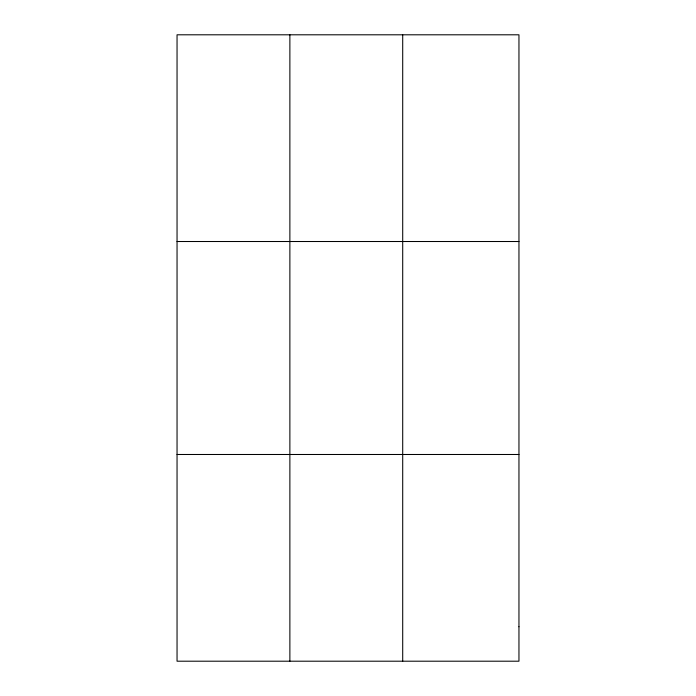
<?xml version="1.0" encoding="UTF-8"?>
<svg xmlns="http://www.w3.org/2000/svg" width="696" height="696" viewBox="0 0 696 696"><rect width="100%" height="100%" fill="white"/><g stroke="black" fill="none" stroke-linecap="round" stroke-linejoin="round"><path stroke-width="1.04" d="M289.875 661.2L289.875 34.8M402.706 661.2L402.706 34.8M177.045 241.512L518.955 241.512M177.045 454.488L518.955 454.488M518.955 626.748L518.955 661.2L177.045 661.2L177.045 34.8L518.955 34.8L518.955 626.748"/></g></svg>
